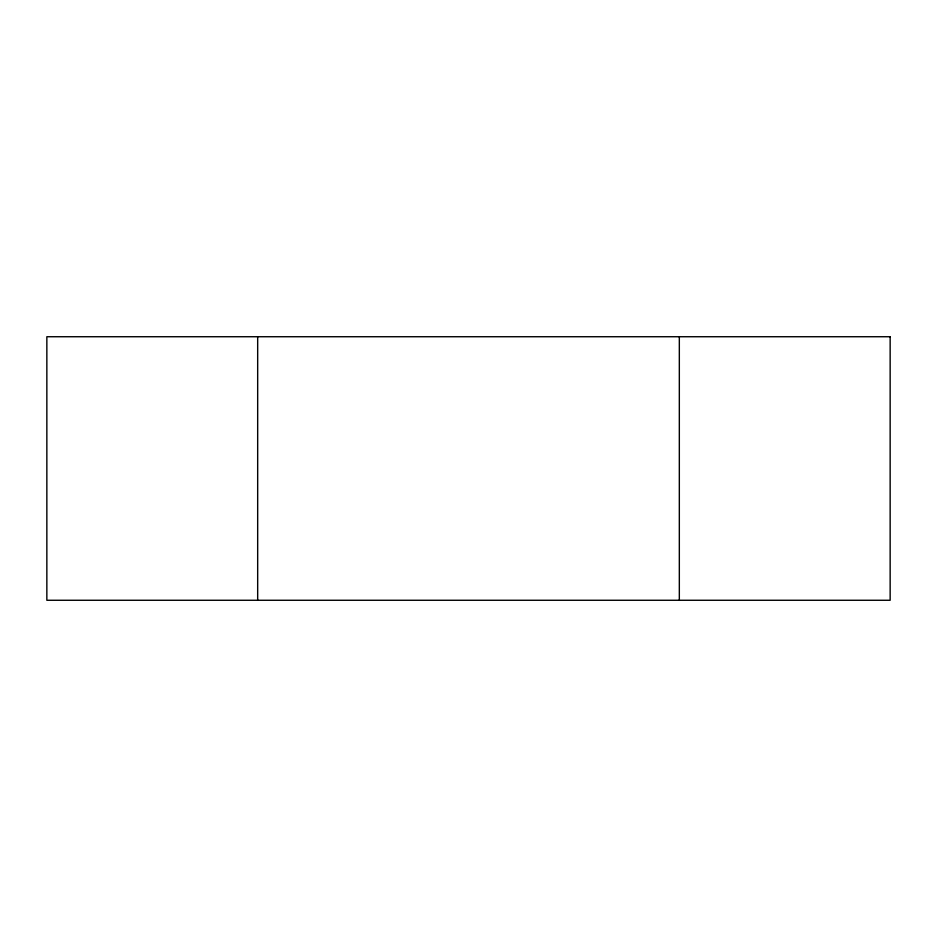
<?xml version="1.0" encoding="UTF-8"?>
<svg xmlns="http://www.w3.org/2000/svg" width="937" height="937" viewBox="0 0 937 937"><rect width="100%" height="100%" fill="white"/><g stroke="black" fill="none" stroke-linecap="round" stroke-linejoin="round"><path stroke-width="1.41" d="M679.325 336.734L679.325 600.266M257.675 336.734L257.675 600.266M890.15 336.734L46.85 336.734L46.85 600.266L890.15 600.266L890.15 336.734"/></g></svg>
